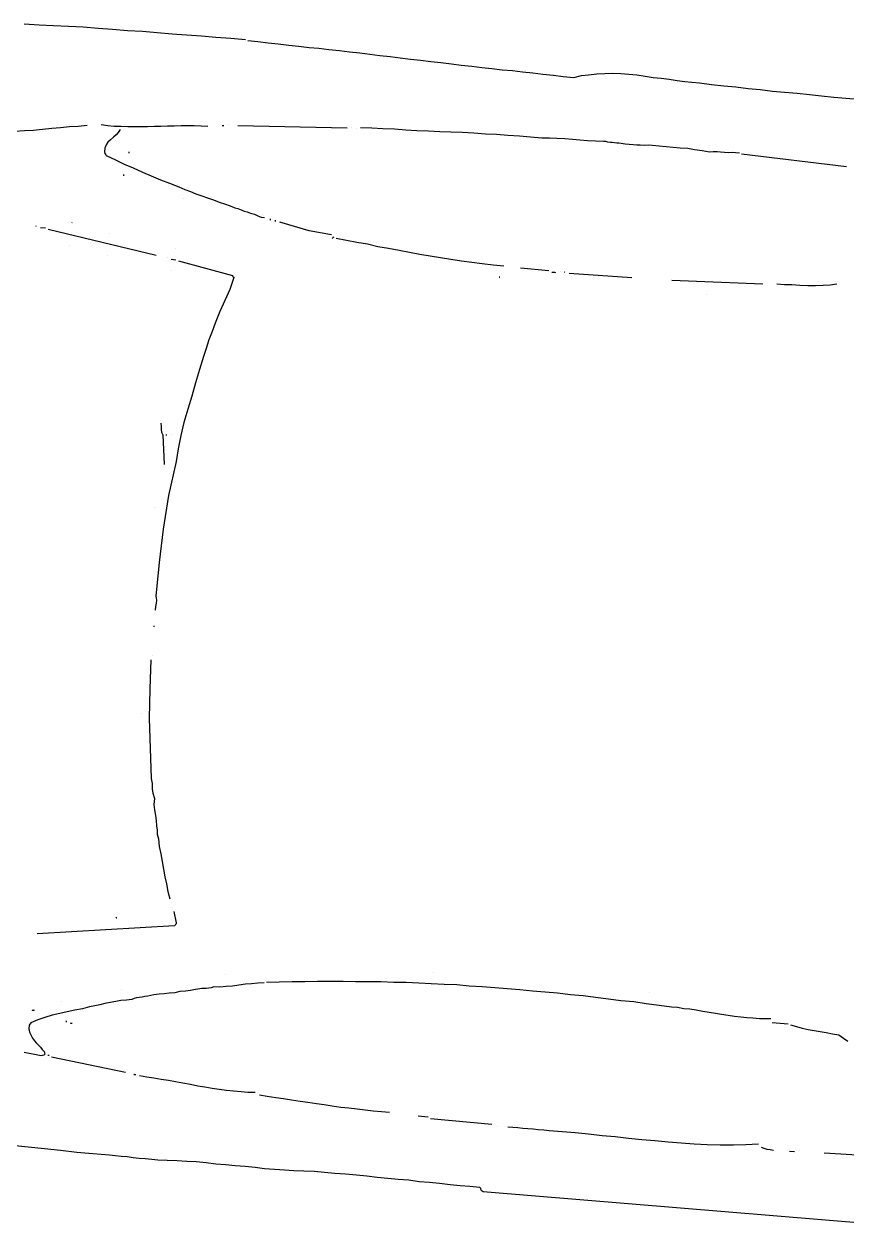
# Model space of a CAD drawing. Header units: metres. Extents: x -45 to 1930, y -347 to 488.
# Drawn here: x 40.737 to 42.075, y -36.452 to -34.482 of the extents above; entities that cross this region are included whole.
import ezdxf

# ---------------------------------------------------------------- set-up
doc = ezdxf.new("R2010")
doc.units = ezdxf.units.M

# ---------------------------------------------------------------- blocks, each defined once
blk = doc.blocks.new('BMW8-PUD')
for p, q in [((1.9951, 0.9355), (2.8598, 0.9465)), ((2.8598, 0.9465), (2.8614, 0.9457)), ((3.4217, 0.9459), (3.4315, 0.946)), ((3.4315, 0.946), (3.4413, 0.9453)), ((3.4975, 0.9458), (3.5235, 0.946)), ((3.5235, 0.946), (3.5504, 0.9454)), ((2.8607, 0.9343), (2.8607, 0.9343)), ((2.8614, 0.9457), (2.8631, 0.9441)), ((2.8631, 0.9441), (2.8639, 0.9417)), ((2.8639, 0.9417), (2.8656, 0.9401)), ((2.8656, 0.9401), (2.8818, 0.9402)), ((2.8818, 0.9402), (2.8981, 0.9404)), ((2.8981, 0.9404), (2.9144, 0.9405)), ((2.9144, 0.9405), (2.9315, 0.9398)), ((2.9315, 0.9398), (2.9478, 0.94)), ((2.9478, 0.94), (2.9649, 0.9401)), ((2.9649, 0.9401), (2.982, 0.9395)), ((2.982, 0.9395), (2.9991, 0.9396)), ((2.9991, 0.9396), (3.0162, 0.9398)), ((3.0162, 0.9398), (3.0333, 0.94)), ((3.0333, 0.94), (3.0504, 0.9393)), ((3.0504, 0.9393), (3.0675, 0.9394)), ((3.0675, 0.9394), (3.0855, 0.9396)), ((3.0855, 0.9396), (3.1025, 0.9397)), ((3.1025, 0.9397), (3.1197, 0.9399)), ((3.1197, 0.9399), (3.1367, 0.94)), ((3.1367, 0.94), (3.153, 0.941)), ((3.153, 0.941), (3.1693, 0.942)), ((3.1693, 0.942), (3.1848, 0.9421)), ((3.1848, 0.9421), (3.2011, 0.9431)), ((3.2011, 0.9431), (3.2173, 0.9432)), ((3.2173, 0.9432), (3.2328, 0.9425)), ((3.2328, 0.9425), (3.2491, 0.9427)), ((3.2491, 0.9427), (3.2654, 0.9428)), ((3.2654, 0.9428), (3.2809, 0.943)), ((3.2809, 0.943), (3.2971, 0.9431)), ((3.2971, 0.9431), (3.3126, 0.9425)), ((3.3126, 0.9425), (3.3289, 0.9426)), ((3.3289, 0.9426), (3.3444, 0.9436)), ((3.3444, 0.9436), (3.3599, 0.9437)), ((3.3599, 0.9437), (3.3761, 0.9447)), ((3.3761, 0.9447), (3.3916, 0.9456)), ((3.3916, 0.9456), (3.4014, 0.9457)), ((3.4014, 0.9457), (3.412, 0.9458)), ((3.412, 0.9458), (3.4217, 0.9459)), ((3.4413, 0.9453), (3.4511, 0.9453)), ((3.4511, 0.9453), (3.4608, 0.9454)), ((3.4608, 0.9454), (3.4706, 0.9455)), ((3.4706, 0.9455), (3.4975, 0.9458)), ((3.5504, 0.9454), (3.5765, 0.9448)), ((3.5765, 0.9448), (3.6033, 0.9451)), ((3.6033, 0.9451), (3.6294, 0.9445)), ((2.2045, 0.8274), (2.3136, 0.8309)), ((2.3543, 0.8312), (2.3543, 0.8312)), ((2.3616, 0.8337), (2.3697, 0.8338)), ((2.4015, 0.8333), (2.3958, 0.834)), ((2.4072, 0.8333), (2.4015, 0.8333)), ((2.4121, 0.8325), (2.4072, 0.8333)), ((2.4162, 0.831), (2.4121, 0.8325)), ((2.4211, 0.8269), (2.4414, 0.8296)), ((2.4414, 0.8296), (2.4618, 0.8322)), ((2.4618, 0.8322), (2.4829, 0.834)), ((2.4829, 0.834), (2.5041, 0.8358)), ((2.5041, 0.8358), (2.5252, 0.8368)), ((2.5252, 0.8368), (2.5464, 0.837)), ((2.5464, 0.837), (2.5676, 0.8372)), ((2.5676, 0.8372), (2.5896, 0.8374)), ((2.5896, 0.8374), (2.6108, 0.8376)), ((2.6108, 0.8376), (2.6327, 0.8378)), ((2.6327, 0.8378), (2.6547, 0.8372)), ((2.6547, 0.8372), (2.6759, 0.8374)), ((2.6759, 0.8374), (2.6979, 0.8367)), ((2.6979, 0.8367), (2.7199, 0.8369)), ((2.7199, 0.8369), (2.7411, 0.8371)), ((2.7411, 0.8371), (2.7622, 0.8373)), ((2.7622, 0.8373), (2.7712, 0.8374)), ((2.7712, 0.8374), (2.7801, 0.8375)), ((2.7801, 0.8375), (2.7883, 0.8376)), ((2.7883, 0.8376), (2.7972, 0.8376)), ((2.7972, 0.8376), (2.8054, 0.8377)), ((2.8054, 0.8377), (2.8135, 0.8378)), ((2.8135, 0.8378), (2.8217, 0.8379)), ((2.8217, 0.8379), (2.8298, 0.8379)), ((2.8469, 0.8381), (2.8469, 0.8381)), ((2.9561, 0.8358), (2.8559, 0.8357)), ((2.9602, 0.8342), (2.9764, 0.8344)), ((3.0367, 0.8325), (3.0237, 0.8324)), ((3.0506, 0.8326), (3.0367, 0.8325)), ((3.0636, 0.8319), (3.0506, 0.8326)), ((3.0766, 0.832), (3.0636, 0.8319)), ((3.0905, 0.8313), (3.0766, 0.832)), ((3.1035, 0.8315), (3.0905, 0.8313)), ((3.1174, 0.8307), (3.1035, 0.8315)), ((3.1304, 0.8301), (3.1174, 0.8307)), ((3.1434, 0.8294), (3.1304, 0.8301)), ((3.1573, 0.8287), (3.1434, 0.8294)), ((3.1703, 0.828), (3.1573, 0.8287)), ((3.1842, 0.8273), (3.1703, 0.828)), ((3.1972, 0.8266), (3.1842, 0.8273)), ((3.2103, 0.8259), (3.1972, 0.8266)), ((3.2241, 0.8252), (3.2103, 0.8259)), ((3.2371, 0.8245), (3.2241, 0.8252)), ((3.2445, 0.8213), (3.2559, 0.8222)), ((3.2559, 0.8222), (3.2673, 0.8223)), ((3.2673, 0.8223), (3.2795, 0.8224)), ((3.2795, 0.8224), (3.2909, 0.8225)), ((3.2909, 0.8225), (3.3031, 0.8218)), ((3.3031, 0.8218), (3.3145, 0.8211)), ((3.3145, 0.8211), (3.3268, 0.8204)), ((3.3268, 0.8204), (3.3382, 0.8197)), ((3.3382, 0.8197), (3.3504, 0.8182)), ((3.3504, 0.8182), (3.3626, 0.8175)), ((3.3626, 0.8175), (3.3749, 0.816)), ((3.3749, 0.816), (3.3862, 0.8152)), ((3.3862, 0.8152), (3.3985, 0.8146)), ((3.3985, 0.8146), (3.4107, 0.8139)), ((3.4107, 0.8139), (3.4221, 0.8131)), ((3.4221, 0.8131), (3.4343, 0.8124)), ((3.4425, 0.8109), (3.4409, 0.8109)), ((3.4409, 0.8109), (3.4409, 0.8109)), ((3.4409, 0.8109), (3.4409, 0.8109)), ((3.4409, 0.8109), (3.4425, 0.8109)), ((3.4433, 0.8109), (3.4425, 0.8109)), ((3.4425, 0.8109), (3.4433, 0.8109)), ((3.4433, 0.8109), (3.4433, 0.8109)), ((3.4433, 0.8109), (3.4433, 0.8109)), ((3.5795, 0.795), (3.4572, 0.8086)), ((3.5835, 0.7934), (3.5835, 0.7934)), ((3.5835, 0.7934), (3.5852, 0.7934)), ((3.5852, 0.7934), (3.586, 0.7934)), ((3.586, 0.7934), (3.586, 0.7934)), ((3.5909, 0.7919), (3.5917, 0.7927)), ((3.5925, 0.7878), (3.5909, 0.7919)), ((3.5917, 0.7927), (3.5925, 0.7935)), ((3.5925, 0.7935), (3.5941, 0.7943)), ((3.5941, 0.7943), (3.5965, 0.7952)), ((3.5965, 0.7952), (3.6243, 0.7922)), ((3.5958, 0.7846), (3.5925, 0.7878)), ((3.5991, 0.7813), (3.5958, 0.7846)), ((3.6024, 0.7781), (3.5991, 0.7813)), ((3.6065, 0.7749), (3.6024, 0.7781)), ((3.6098, 0.7717), (3.6065, 0.7749)), ((3.6131, 0.7676), (3.6098, 0.7717)), ((3.6156, 0.7636), (3.6131, 0.7676)), ((3.6189, 0.7587), (3.6156, 0.7636)), ((3.6205, 0.753), (3.6189, 0.7587)), ((3.6206, 0.7473), (3.6205, 0.753)), ((3.5515, 0.7378), (3.5515, 0.7378)), ((3.5515, 0.7378), (3.5531, 0.7378)), ((3.5531, 0.7378), (3.5539, 0.7378)), ((3.5539, 0.7378), (3.5539, 0.7378)), ((3.5612, 0.7354), (3.5604, 0.7354)), ((3.5604, 0.7354), (3.5604, 0.7354)), ((3.5604, 0.7354), (3.5604, 0.7354)), ((3.5604, 0.7354), (3.5612, 0.7354)), ((3.5621, 0.7354), (3.5612, 0.7354)), ((3.5612, 0.7354), (3.5621, 0.7354)), ((3.5621, 0.7354), (3.5621, 0.7354)), ((3.5621, 0.7354), (3.5621, 0.7354)), ((3.5849, 0.7275), (3.5963, 0.7325)), ((3.5963, 0.7325), (3.6077, 0.7374)), ((3.6077, 0.7374), (3.6182, 0.7432)), ((3.6182, 0.7432), (3.6206, 0.7473)), ((3.5257, 0.7082), (3.537, 0.7124)), ((3.537, 0.7124), (3.5492, 0.7158)), ((3.5492, 0.7158), (3.5614, 0.7199)), ((3.5614, 0.7199), (3.5728, 0.7233)), ((3.5728, 0.7233), (3.5849, 0.7275)), ((3.6151, 0.722), (3.6151, 0.7229)), ((3.6151, 0.7229), (3.6151, 0.7229)), ((3.6151, 0.7229), (3.6167, 0.7229)), ((3.6168, 0.722), (3.6151, 0.722)), ((3.6167, 0.7229), (3.6176, 0.7229)), ((3.6176, 0.7229), (3.6168, 0.722)), ((3.6176, 0.7229), (3.6176, 0.7237)), ((3.6176, 0.7237), (3.6176, 0.7237)), ((3.6176, 0.7237), (3.6176, 0.7237)), ((3.6176, 0.7237), (3.6176, 0.7229)), ((3.6176, 0.7229), (3.6176, 0.7229)), ((3.6176, 0.7229), (3.6176, 0.7229)), ((3.4582, 0.6897), (3.4672, 0.6914)), ((3.4672, 0.6914), (3.4761, 0.6931)), ((3.4761, 0.6931), (3.4842, 0.6956)), ((3.4842, 0.6956), (3.4932, 0.6981)), ((3.4932, 0.6981), (3.5013, 0.7006)), ((3.5013, 0.7006), (3.5094, 0.7032)), ((3.5094, 0.7032), (3.5175, 0.7057)), ((3.5175, 0.7057), (3.5257, 0.7082)), ((3.5721, 0.7046), (3.5721, 0.7046)), ((3.3819, 0.6694), (3.39, 0.672)), ((3.39, 0.672), (3.3989, 0.6737)), ((3.3989, 0.6737), (3.4071, 0.6754)), ((3.4071, 0.6754), (3.4152, 0.6771)), ((3.4152, 0.6771), (3.4233, 0.6788)), ((3.4233, 0.6788), (3.4282, 0.6804)), ((3.4282, 0.6804), (3.433, 0.6821)), ((3.433, 0.6821), (3.4379, 0.683)), ((3.4379, 0.683), (3.442, 0.6846)), ((3.442, 0.6846), (3.4469, 0.6855)), ((3.4469, 0.6855), (3.4509, 0.6863)), ((3.4509, 0.6863), (3.455, 0.688)), ((3.455, 0.688), (3.4582, 0.6897)), ((3.4763, 0.6752), (3.4763, 0.6752)), ((3.2876, 0.6499), (3.2973, 0.6524)), ((3.2973, 0.6524), (3.3079, 0.6541)), ((3.3079, 0.6541), (3.3176, 0.6558)), ((3.3176, 0.6558), (3.3274, 0.6567)), ((3.3274, 0.6567), (3.3315, 0.6584)), ((3.3315, 0.6584), (3.3355, 0.6593)), ((3.3355, 0.6593), (3.3396, 0.6601)), ((3.3396, 0.6601), (3.3437, 0.661)), ((3.3437, 0.661), (3.3469, 0.661)), ((3.3469, 0.661), (3.3502, 0.6618)), ((3.3502, 0.6618), (3.3534, 0.6627)), ((3.3534, 0.6627), (3.3567, 0.6635)), ((3.3567, 0.6635), (3.3648, 0.666)), ((3.3648, 0.666), (3.3729, 0.6677)), ((3.3729, 0.6677), (3.3819, 0.6694)), ((2.2998, 0.6418), (2.2924, 0.6458)), ((2.308, 0.637), (2.2998, 0.6418)), ((2.3186, 0.6363), (2.308, 0.637)), ((2.3292, 0.6356), (2.3186, 0.6363)), ((2.3389, 0.6348), (2.3292, 0.6356)), ((2.3487, 0.6341), (2.3389, 0.6348)), ((2.3585, 0.6333), (2.3487, 0.6341)), ((2.3683, 0.6318), (2.3585, 0.6333)), ((2.3781, 0.6303), (2.3683, 0.6318)), ((3.1404, 0.6298), (3.1607, 0.6316)), ((3.1607, 0.6316), (3.181, 0.6342)), ((3.181, 0.6342), (3.2014, 0.6361)), ((3.2014, 0.6361), (3.2225, 0.6387)), ((3.2225, 0.6387), (3.2429, 0.6413)), ((3.2469, 0.6422), (3.2567, 0.6439)), ((3.2567, 0.6439), (3.2673, 0.6456)), ((3.2673, 0.6456), (3.277, 0.6473)), ((3.277, 0.6473), (3.2876, 0.6499)), ((3.3105, 0.6354), (3.3105, 0.6354)), ((2.3879, 0.6287), (2.3781, 0.6303)), ((2.3919, 0.628), (2.418, 0.6282)), ((2.4205, 0.6217), (2.4303, 0.6226)), ((2.4303, 0.6226), (2.4392, 0.6235)), ((2.4392, 0.6235), (2.4498, 0.6236)), ((2.4498, 0.6236), (2.4596, 0.6237)), ((2.4596, 0.6237), (2.4693, 0.6238)), ((2.4693, 0.6238), (2.4799, 0.6239)), ((2.4799, 0.6239), (2.4905, 0.6232)), ((2.4905, 0.6232), (2.5011, 0.6224)), ((2.5011, 0.6224), (2.5109, 0.6217)), ((2.5109, 0.6217), (2.5215, 0.621)), ((2.5215, 0.621), (2.5321, 0.6203)), ((2.5321, 0.6203), (2.5427, 0.6196)), ((2.5427, 0.6196), (2.5533, 0.6188)), ((2.5533, 0.6188), (2.563, 0.6189)), ((2.563, 0.6189), (2.5736, 0.6182)), ((2.5736, 0.6182), (2.5834, 0.6183)), ((2.5834, 0.6183), (2.6038, 0.6176)), ((2.6038, 0.6176), (2.6249, 0.617)), ((2.6249, 0.617), (2.6453, 0.6156)), ((2.6453, 0.6156), (2.6665, 0.6158)), ((2.6665, 0.6158), (2.6869, 0.6151)), ((2.6869, 0.6151), (2.708, 0.6145)), ((2.708, 0.6145), (2.7284, 0.6139)), ((2.7284, 0.6139), (2.7488, 0.6141)), ((2.7488, 0.6141), (2.7699, 0.6135)), ((2.7699, 0.6135), (2.7903, 0.6136)), ((2.7903, 0.6136), (2.8107, 0.6138)), ((2.8107, 0.6138), (2.8318, 0.614)), ((2.8318, 0.614), (2.8522, 0.6142)), ((2.8522, 0.6142), (2.8726, 0.6144)), ((2.8726, 0.6144), (2.8929, 0.6146)), ((2.8929, 0.6146), (2.9141, 0.6156)), ((2.9141, 0.6156), (2.9344, 0.6157)), ((2.9344, 0.6157), (2.9548, 0.6167)), ((2.9548, 0.6167), (2.976, 0.6178)), ((2.976, 0.6178), (2.9963, 0.6187)), ((2.9963, 0.6187), (3.0167, 0.6198)), ((3.0167, 0.6198), (3.037, 0.6215)), ((3.037, 0.6215), (3.0581, 0.6226)), ((3.0581, 0.6226), (3.0785, 0.6244)), ((3.0785, 0.6244), (3.0989, 0.6262)), ((3.0989, 0.6262), (3.1192, 0.628)), ((3.1192, 0.628), (3.1404, 0.6298)), ((2.6219, 0.5983), (2.6219, 0.5983)), ((2.9745, 0.599), (2.9745, 0.599)), ((3.4007, 0.5638), (3.6219, 0.5983)), ((3.3983, 0.5605), (3.3991, 0.5613)), ((3.3983, 0.5588), (3.3983, 0.5605)), ((3.4042, 0.541), (3.3983, 0.5588)), ((3.3991, 0.5613), (3.3999, 0.5629)), ((3.3999, 0.5629), (3.4007, 0.5638)), ((3.4952, 0.5597), (3.4952, 0.5597)), ((3.4952, 0.5597), (3.4961, 0.5597)), ((3.4961, 0.5597), (3.4952, 0.5597)), ((3.4952, 0.5597), (3.4952, 0.5597)), ((3.4961, 0.5597), (3.4969, 0.5589)), ((3.4969, 0.5589), (3.4961, 0.5597)), ((3.4969, 0.5589), (3.4969, 0.5589)), ((3.4969, 0.5589), (3.4969, 0.5589)), ((3.4067, 0.5345), (3.4067, 0.5345)), ((3.4084, 0.5272), (3.4084, 0.5272)), ((3.4167, 0.5093), (3.4125, 0.5207)), ((3.4201, 0.4971), (3.4167, 0.5093)), ((3.4242, 0.4858), (3.4201, 0.4971)), ((3.4276, 0.4736), (3.4242, 0.4858)), ((3.431, 0.4614), (3.4276, 0.4736)), ((3.4343, 0.4492), (3.431, 0.4614)), ((3.4377, 0.4378), (3.4343, 0.4492)), ((3.4403, 0.4257), (3.4377, 0.4378)), ((3.4428, 0.4183), (3.4403, 0.4257)), ((3.4437, 0.4118), (3.4428, 0.4183)), ((3.4453, 0.4045), (3.4437, 0.4118)), ((3.447, 0.3964), (3.4453, 0.4045)), ((3.4487, 0.3883), (3.447, 0.3964)), ((3.4513, 0.3793), (3.4487, 0.3883)), ((3.453, 0.3704), (3.4513, 0.3793)), ((3.4531, 0.3606), (3.453, 0.3704)), ((3.4564, 0.3525), (3.4531, 0.3606)), ((3.4581, 0.3452), (3.4564, 0.3525)), ((3.459, 0.337), (3.4581, 0.3452)), ((3.4615, 0.3289), (3.459, 0.337)), ((3.4676, 0.2801), (3.4615, 0.3289)), ((3.4738, 0.2321), (3.4676, 0.2801)), ((3.4775, 0.1841), (3.4738, 0.2321)), ((3.4868, 0.2249), (3.4868, 0.2249)), ((3.4803, 0.1369), (3.4775, 0.1841)), ((3.478, 0.1287), (3.478, 0.1287)), ((3.4808, 0.0823), (3.4808, 0.0831)), ((3.4808, 0.0831), (3.4808, 0.0831)), ((3.4808, 0.0815), (3.4808, 0.0823)), ((3.4808, 0.0815), (3.4808, 0.0815)), ((3.4818, 0.062), (3.4818, 0.062)), ((3.4803, 0.0441), (3.4811, 0.0498)), ((3.4804, 0.0392), (3.4803, 0.0441)), ((3.4811, 0.0498), (3.4811, 0.0555)), ((3.4821, 0.0327), (3.4804, 0.0392)), ((3.4818, -0.0219), (3.4821, 0.0327)), ((3.4806, -0.0765), (3.4818, -0.0219)), ((3.477, -0.1319), (3.4806, -0.0765)), ((3.4972, -0.1097), (3.4972, -0.1097)), ((3.4702, -0.1881), (3.477, -0.1319)), ((3.4688, -0.2093), (3.4702, -0.1881)), ((3.4958, -0.2294), (3.4889, -0.1814)), ((3.4665, -0.2313), (3.4688, -0.2093)), ((3.4635, -0.2525), (3.4665, -0.2313)), ((3.4812, -0.232), (3.4812, -0.232)), ((3.4893, -0.2295), (3.4893, -0.2295)), ((3.4893, -0.2295), (3.4901, -0.2295)), ((3.4901, -0.2295), (3.4909, -0.2295)), ((3.4909, -0.2295), (3.4909, -0.2295)), ((3.4983, -0.2335), (3.4958, -0.2294)), ((3.4992, -0.2375), (3.4983, -0.2335)), ((3.4596, -0.2746), (3.4635, -0.2525)), ((3.5, -0.2424), (3.4992, -0.2375)), ((3.5009, -0.2481), (3.5, -0.2424)), ((3.4549, -0.2966), (3.4596, -0.2746)), ((3.451, -0.3186), (3.4549, -0.2966)), ((3.4464, -0.3406), (3.451, -0.3186)), ((3.4424, -0.3627), (3.4464, -0.3406)), ((3.4393, -0.3757), (3.4424, -0.3627)), ((3.4322, -0.4043), (3.4362, -0.3904)), ((3.4362, -0.3904), (3.4393, -0.3757)), ((3.4283, -0.4182), (3.4322, -0.4043)), ((3.4228, -0.4378), (3.4283, -0.4182)), ((3.4164, -0.4565), (3.4228, -0.4378)), ((3.4101, -0.4753), (3.4164, -0.4565)), ((3.4054, -0.4949), (3.4101, -0.4753)), ((3.4054, -0.4957), (3.4054, -0.4949)), ((3.407, -0.4965), (3.4054, -0.4957)), ((3.4078, -0.4974), (3.407, -0.4965)), ((3.4078, -0.4982), (3.4078, -0.4974)), ((3.4976, -0.5136), (3.4078, -0.4982)), ((3.5072, -0.4973), (3.5072, -0.4973)), ((3.614, -0.5118), (3.614, -0.5118)), ((3.5017, -0.5144), (3.5098, -0.5144)), ((3.5163, -0.5167), (3.5163, -0.5167)), ((3.7137, -0.5443), (3.5343, -0.519)), ((3.6768, -0.521), (3.6768, -0.521)), ((2.637, -0.5417), (2.637, -0.5417)), ((2.9758, -0.5371), (2.9749, -0.5371)), ((2.9749, -0.5371), (2.9749, -0.5371)), ((2.9749, -0.5371), (2.9749, -0.5371)), ((2.9749, -0.5371), (2.9758, -0.5371)), ((2.9758, -0.5371), (2.9758, -0.5371)), ((2.9758, -0.5371), (2.9758, -0.5371)), ((2.9758, -0.5371), (2.9758, -0.5371)), ((2.9758, -0.5371), (2.9758, -0.5371)), ((3.5043, -0.5323), (3.5043, -0.5323)), ((3.6143, -0.5476), (3.6143, -0.5476)), ((3.7177, -0.5459), (3.7259, -0.5458)), ((3.734, -0.5473), (3.7332, -0.5473)), ((3.7332, -0.5473), (3.7332, -0.5473)), ((3.7332, -0.5473), (3.7332, -0.5473)), ((3.7332, -0.5473), (3.734, -0.5473)), ((3.734, -0.5473), (3.734, -0.5473)), ((3.734, -0.5473), (3.734, -0.5473)), ((3.734, -0.5473), (3.734, -0.5473)), ((3.734, -0.5473), (3.734, -0.5473)), ((2.4622, -0.5718), (2.4744, -0.5709)), ((2.4744, -0.5709), (2.4874, -0.57)), ((2.4874, -0.57), (2.5004, -0.5698)), ((2.5004, -0.5698), (2.5126, -0.5689)), ((2.5126, -0.5689), (2.5249, -0.5688)), ((2.5476, -0.5662), (2.6958, -0.5583)), ((2.7609, -0.5561), (2.8627, -0.5535)), ((2.8709, -0.5551), (2.87, -0.5551)), ((2.87, -0.5551), (2.87, -0.5551)), ((2.87, -0.5551), (2.87, -0.5551)), ((2.87, -0.5551), (2.8709, -0.5551)), ((2.8709, -0.5551), (2.8709, -0.5551)), ((2.8709, -0.5551), (2.8709, -0.5551)), ((2.8709, -0.5551), (2.8709, -0.5551)), ((2.8709, -0.5551), (2.8709, -0.5551)), ((2.8774, -0.555), (2.8774, -0.555)), ((2.8871, -0.5533), (2.8855, -0.5533)), ((2.8888, -0.5533), (2.8871, -0.5533)), ((2.8896, -0.5533), (2.8888, -0.5533)), ((2.8912, -0.5533), (2.8896, -0.5533)), ((2.8961, -0.5549), (2.9425, -0.5545)), ((2.9873, -0.5557), (2.9702, -0.5558)), ((3.0052, -0.5563), (2.9873, -0.5557)), ((3.0224, -0.557), (3.0052, -0.5563)), ((3.0395, -0.5577), (3.0224, -0.557)), ((3.0566, -0.5583), (3.0395, -0.5577)), ((3.0737, -0.5598), (3.0566, -0.5583)), ((3.0908, -0.5605), (3.0737, -0.5598)), ((3.1079, -0.5619), (3.0908, -0.5605)), ((3.125, -0.5634), (3.1079, -0.5619)), ((3.1421, -0.5649), (3.125, -0.5634)), ((3.1593, -0.5664), (3.1421, -0.5649)), ((3.1772, -0.5678), (3.1593, -0.5664)), ((3.1943, -0.5701), (3.1772, -0.5678)), ((3.2114, -0.5716), (3.1943, -0.5701)), ((3.6763, -0.5585), (3.6755, -0.5593)), ((3.6755, -0.5593), (3.6763, -0.5585)), ((3.6755, -0.5593), (3.6755, -0.5593)), ((3.6755, -0.5593), (3.6755, -0.5593)), ((3.6763, -0.5585), (3.6763, -0.5585)), ((3.6763, -0.5585), (3.6763, -0.5585)), ((3.6763, -0.5585), (3.6763, -0.5585)), ((3.6763, -0.5585), (3.6763, -0.5585)), ((2.428, -0.5778), (2.4386, -0.5753)), ((2.4386, -0.5753), (2.45, -0.5736)), ((2.45, -0.5736), (2.4622, -0.5718)), ((3.2285, -0.5731), (3.2114, -0.5716)), ((3.2456, -0.5746), (3.2285, -0.5731)), ((3.2497, -0.5761), (3.2506, -0.5753)), ((3.2506, -0.5753), (3.2514, -0.5753)), ((3.2513, -0.5745), (3.2522, -0.5737)), ((3.2514, -0.5753), (3.2513, -0.5745)), ((3.2539, -0.5794), (3.2905, -0.5823)), ((3.2905, -0.5823), (3.3395, -0.5916)), ((3.3468, -0.5932), (3.346, -0.5932)), ((3.346, -0.5932), (3.346, -0.5932)), ((3.346, -0.5932), (3.346, -0.5932)), ((3.346, -0.5932), (3.3468, -0.5932)), ((3.3476, -0.5932), (3.3468, -0.5932)), ((3.3468, -0.5932), (3.3476, -0.5932)), ((3.3476, -0.5932), (3.3476, -0.5932)), ((3.3476, -0.5932), (3.3476, -0.5932)), ((3.355, -0.5947), (3.3542, -0.5947)), ((3.3542, -0.5947), (3.3542, -0.5947)), ((3.3542, -0.5947), (3.3542, -0.5947)), ((3.3542, -0.5947), (3.355, -0.5947)), ((3.3558, -0.5947), (3.355, -0.5947)), ((3.355, -0.5947), (3.3558, -0.5947)), ((3.3558, -0.5947), (3.3558, -0.5947)), ((3.3558, -0.5947), (3.3558, -0.5947)), ((3.3705, -0.5971), (3.3648, -0.5971)), ((3.3762, -0.5986), (3.3705, -0.5971)), ((3.3819, -0.601), (3.3762, -0.5986)), ((3.3884, -0.6018), (3.3819, -0.601)), ((3.3941, -0.6033), (3.3884, -0.6018)), ((3.399, -0.6041), (3.3941, -0.6033)), ((3.4039, -0.6057), (3.399, -0.6041)), ((3.4097, -0.6073), (3.4039, -0.6057)), ((3.4145, -0.608), (3.4097, -0.6073)), ((3.4194, -0.6096), (3.4145, -0.608)), ((3.4243, -0.6112), (3.4194, -0.6096)), ((3.4301, -0.6128), (3.4243, -0.6112)), ((3.4406, -0.6151), (3.4301, -0.6128)), ((3.4504, -0.6175), (3.4406, -0.6151)), ((3.4602, -0.6198), (3.4504, -0.6175)), ((3.47, -0.6222), (3.4602, -0.6198)), ((3.4798, -0.6246), (3.47, -0.6222)), ((3.4888, -0.6277), (3.4798, -0.6246)), ((3.4986, -0.6301), (3.4888, -0.6277)), ((3.4985, -0.6146), (3.4985, -0.6146)), ((3.5084, -0.6332), (3.4986, -0.6301)), ((3.5239, -0.638), (3.5084, -0.6332)), ((3.5394, -0.6419), (3.5239, -0.638)), ((3.555, -0.6467), (3.5394, -0.6419)), ((3.5697, -0.6514), (3.555, -0.6467)), ((3.5997, -0.6438), (3.5989, -0.6438)), ((3.5989, -0.6438), (3.5989, -0.6438)), ((3.5989, -0.6438), (3.5989, -0.6438)), ((3.5989, -0.6438), (3.5997, -0.6438)), ((3.6005, -0.6438), (3.5997, -0.6438)), ((3.5997, -0.6438), (3.6005, -0.6438)), ((3.6005, -0.6438), (3.6005, -0.6438)), ((3.6005, -0.6438), (3.6005, -0.6438)), ((3.5852, -0.657), (3.5697, -0.6514)), ((3.6007, -0.6617), (3.5852, -0.657)), ((3.6154, -0.6673), (3.6007, -0.6617)), ((3.6309, -0.6729), (3.6154, -0.6673)), ((3.5943, -0.6813), (3.5935, -0.6814)), ((3.5935, -0.6814), (3.5943, -0.6813)), ((3.5935, -0.6814), (3.5935, -0.6814)), ((3.5935, -0.6814), (3.5935, -0.6814)), ((3.5952, -0.6813), (3.5943, -0.6813)), ((3.5943, -0.6813), (3.5952, -0.6813)), ((3.5952, -0.6813), (3.5952, -0.6813)), ((3.5952, -0.6813), (3.5952, -0.6813)), ((3.6317, -0.6737), (3.6309, -0.6729)), ((3.6326, -0.6753), (3.6317, -0.6737)), ((3.6334, -0.6761), (3.6326, -0.6753)), ((3.6327, -0.69), (3.6343, -0.6843)), ((3.6343, -0.6786), (3.6334, -0.6761)), ((3.6343, -0.6843), (3.6343, -0.6786)), ((3.615, -0.7121), (3.6182, -0.708)), ((3.6182, -0.708), (3.6222, -0.7039)), ((3.6222, -0.7039), (3.6263, -0.699)), ((3.6263, -0.699), (3.6303, -0.6949)), ((3.6303, -0.6949), (3.6327, -0.69)), ((3.7094, -0.7104), (3.7233, -0.7079)), ((3.7233, -0.7079), (3.7379, -0.7053)), ((3.7379, -0.7053), (3.7525, -0.7019)), ((3.7525, -0.7019), (3.7672, -0.7001)), ((3.7672, -0.7001), (3.7826, -0.6976)), ((3.5362, -0.7299), (3.5467, -0.7282)), ((3.5467, -0.7282), (3.5573, -0.7273)), ((3.5573, -0.7273), (3.5687, -0.7255)), ((3.5687, -0.7255), (3.5793, -0.7247)), ((3.5793, -0.7247), (3.5899, -0.7237)), ((3.5899, -0.7237), (3.6004, -0.7228)), ((3.6004, -0.7228), (3.6118, -0.7219)), ((3.6118, -0.7219), (3.6224, -0.721)), ((3.6126, -0.717), (3.615, -0.7121)), ((3.6224, -0.721), (3.633, -0.7209)), ((3.633, -0.7209), (3.6436, -0.7216)), ((3.6664, -0.7182), (3.681, -0.7156)), ((3.681, -0.7156), (3.6948, -0.7138)), ((3.6948, -0.7138), (3.7094, -0.7104)), ((3.2448, -0.7545), (3.4223, -0.7415)), ((3.4369, -0.7414), (3.4369, -0.7414)), ((3.445, -0.7389), (3.445, -0.7389)), ((3.445, -0.7389), (3.4467, -0.7389)), ((3.4467, -0.7389), (3.4475, -0.7389)), ((3.4475, -0.7389), (3.4475, -0.7389)), ((3.4711, -0.7354), (3.4816, -0.7353)), ((3.4816, -0.7353), (3.493, -0.7344)), ((3.493, -0.7344), (3.5036, -0.7335)), ((3.5036, -0.7335), (3.5142, -0.7325)), ((3.5142, -0.7325), (3.5256, -0.7308)), ((3.5256, -0.7308), (3.5362, -0.7299)), ((2.9469, -0.7686), (2.9648, -0.7685)), ((2.9648, -0.7685), (2.9835, -0.7675)), ((2.9835, -0.7675), (3.0023, -0.7673)), ((3.0023, -0.7673), (3.0202, -0.7663)), ((3.0202, -0.7663), (3.0389, -0.7661)), ((3.0389, -0.7661), (3.0576, -0.7652)), ((3.0576, -0.7652), (3.0763, -0.7642)), ((3.0763, -0.7642), (3.0942, -0.7632)), ((3.0942, -0.7632), (3.113, -0.7622)), ((3.113, -0.7622), (3.1317, -0.7612)), ((3.1317, -0.7612), (3.1496, -0.7603)), ((3.1496, -0.7603), (3.1683, -0.7601)), ((3.1683, -0.7601), (3.1871, -0.7591)), ((3.1871, -0.7591), (3.205, -0.7581)), ((3.205, -0.7581), (3.2237, -0.7572)), ((3.2302, -0.7555), (3.2302, -0.7555)), ((3.2383, -0.757), (3.2383, -0.757)), ((2.6025, -0.7741), (2.4306, -0.77)), ((2.6057, -0.775), (2.6122, -0.7749)), ((2.6122, -0.7749), (2.6179, -0.7748)), ((2.6179, -0.7748), (2.6245, -0.7739)), ((2.6245, -0.7739), (2.6302, -0.7739)), ((2.6302, -0.7739), (2.6367, -0.7738)), ((2.6367, -0.7738), (2.6424, -0.7738)), ((2.6424, -0.7738), (2.6489, -0.7729)), ((2.6489, -0.7729), (2.6546, -0.772)), ((2.6546, -0.772), (2.6668, -0.7728)), ((2.6668, -0.7728), (2.679, -0.7735)), ((2.679, -0.7735), (2.6904, -0.7742)), ((2.6904, -0.7742), (2.7026, -0.7741)), ((2.7026, -0.7741), (2.714, -0.774)), ((2.714, -0.774), (2.7254, -0.7739)), ((2.7254, -0.7739), (2.7368, -0.7738)), ((2.7368, -0.7738), (2.7482, -0.7737)), ((2.7482, -0.7737), (2.7547, -0.7736)), ((2.7547, -0.7736), (2.7613, -0.7727)), ((2.7613, -0.7727), (2.7678, -0.7727)), ((2.7678, -0.7727), (2.7735, -0.7718)), ((2.7735, -0.7718), (2.7792, -0.7718)), ((2.7792, -0.7718), (2.7857, -0.7717)), ((2.7857, -0.7717), (2.7922, -0.7716)), ((2.7922, -0.7716), (2.7987, -0.7724)), ((2.7987, -0.7724), (2.8028, -0.7723)), ((2.8028, -0.7723), (2.806, -0.7723)), ((2.806, -0.7723), (2.8101, -0.7723)), ((2.8101, -0.7723), (2.8134, -0.7722)), ((2.8134, -0.7722), (2.8166, -0.7722)), ((2.8166, -0.7722), (2.8207, -0.7722)), ((2.8207, -0.7722), (2.824, -0.773)), ((2.824, -0.773), (2.828, -0.7729)), ((2.828, -0.7729), (2.8411, -0.772)), ((2.8411, -0.772), (2.8541, -0.7711)), ((2.8541, -0.7711), (2.8663, -0.771)), ((2.8663, -0.771), (2.8785, -0.7709)), ((2.8785, -0.7709), (2.8907, -0.7708)), ((2.8907, -0.7708), (2.9037, -0.7706)), ((2.9037, -0.7706), (2.916, -0.7697)), ((2.916, -0.7697), (2.9282, -0.7688)), ((2.9282, -0.7688), (2.9469, -0.7686)), ((2.4422, -0.8806), (2.4218, -0.8808)), ((2.4617, -0.8805), (2.4422, -0.8806)), ((2.4821, -0.8803), (2.4617, -0.8805)), ((2.5016, -0.8809), (2.4821, -0.8803)), ((2.522, -0.8808), (2.5016, -0.8809)), ((2.5423, -0.8806), (2.522, -0.8808)), ((2.5619, -0.8804), (2.5423, -0.8806)), ((2.5822, -0.881), (2.5619, -0.8804)), ((2.6018, -0.8808), (2.5822, -0.881)), ((2.6221, -0.8815), (2.6018, -0.8808)), ((2.6417, -0.8813), (2.6221, -0.8815)), ((2.6621, -0.8819), (2.6417, -0.8813)), ((2.6816, -0.8826), (2.6621, -0.8819)), ((2.6938, -0.8825), (2.6816, -0.8826)), ((2.7052, -0.8824), (2.6938, -0.8825)), ((2.7183, -0.8831), (2.7052, -0.8824)), ((2.7313, -0.8838), (2.7183, -0.8831)), ((2.7443, -0.8844), (2.7313, -0.8838)), ((2.7574, -0.8843), (2.7443, -0.8844)), ((2.7704, -0.885), (2.7574, -0.8843)), ((2.7843, -0.8857), (2.7704, -0.885)), ((2.7973, -0.8856), (2.7843, -0.8857)), ((2.8103, -0.8855), (2.7973, -0.8856)), ((2.8233, -0.8846), (2.8103, -0.8855)), ((2.8364, -0.8828), (2.8233, -0.8846)), ((2.8494, -0.8811), (2.8364, -0.8828)), ((2.8624, -0.8785), (2.8494, -0.8811)), ((2.8738, -0.876), (2.8624, -0.8785)), ((2.8859, -0.8718), (2.8738, -0.876)), ((2.903, -0.8716), (2.8859, -0.8718)), ((2.9193, -0.8723), (2.903, -0.8716)), ((2.9364, -0.8721), (2.9193, -0.8723)), ((2.9527, -0.8728), (2.9364, -0.8721)), ((2.9698, -0.8727), (2.9527, -0.8728)), ((2.9861, -0.8733), (2.9698, -0.8727)), ((3.0032, -0.8732), (2.9861, -0.8733)), ((3.0203, -0.8738), (3.0032, -0.8732)), ((3.0366, -0.8737), (3.0203, -0.8738)), ((3.0529, -0.8744), (3.0366, -0.8737)), ((3.07, -0.8742), (3.0529, -0.8744)), ((3.0863, -0.8749), (3.07, -0.8742)), ((3.1034, -0.8755), (3.0863, -0.8749)), ((3.1197, -0.8754), (3.1034, -0.8755)), ((3.1368, -0.876), (3.1197, -0.8754)), ((3.1531, -0.8759), (3.1368, -0.876)), ((3.1702, -0.8765), (3.1531, -0.8759)), ((3.1865, -0.8772), (3.1702, -0.8765)), ((3.2036, -0.8771), (3.1865, -0.8772)), ((3.2199, -0.8777), (3.2036, -0.8771)), ((3.2362, -0.8784), (3.2199, -0.8777)), ((3.2533, -0.8783), (3.2362, -0.8784)), ((3.2696, -0.8789), (3.2533, -0.8783)), ((3.2867, -0.8788), (3.2696, -0.8789)), ((3.303, -0.8794), (3.2867, -0.8788)), ((3.3192, -0.8793), (3.303, -0.8794)), ((3.3364, -0.8799), (3.3192, -0.8793)), ((3.3526, -0.8798), (3.3364, -0.8799)), ((3.3698, -0.8804), (3.3526, -0.8798)), ((3.3861, -0.8803), (3.3698, -0.8804)), ((3.4031, -0.881), (3.3861, -0.8803)), ((3.4195, -0.8808), (3.4031, -0.881)), ((3.4235, -0.8816), (3.4471, -0.8814)), ((3.4471, -0.8814), (3.4716, -0.8812)), ((3.4716, -0.8812), (3.4952, -0.8809)), ((3.4952, -0.8809), (3.5196, -0.8799)), ((3.5196, -0.8799), (3.5432, -0.8797)), ((3.5432, -0.8797), (3.5676, -0.8795)), ((3.5676, -0.8795), (3.5913, -0.8793)), ((3.5913, -0.8793), (3.6157, -0.8782)), ((3.6157, -0.8782), (3.6401, -0.878)), ((3.6401, -0.878), (3.6637, -0.877)), ((3.6637, -0.877), (3.6882, -0.8768)), ((3.6882, -0.8768), (3.7118, -0.8757)), ((3.7118, -0.8757), (3.7362, -0.8747)), ((3.7362, -0.8747), (3.7598, -0.8737)), ((3.7598, -0.8737), (3.7842, -0.8726))]:
    blk.add_line(p, q)

msp = doc.modelspace()

# ---------------------------------------------------------------- block references
at = {"linetype": 'Continuous', "lineweight": 0, "rotation": 174.5233982285168}
msp.add_blockref('BMW8-PUD', (44.420104, -35.711413), dxfattribs=at)

doc.saveas('drawing.dxf')
